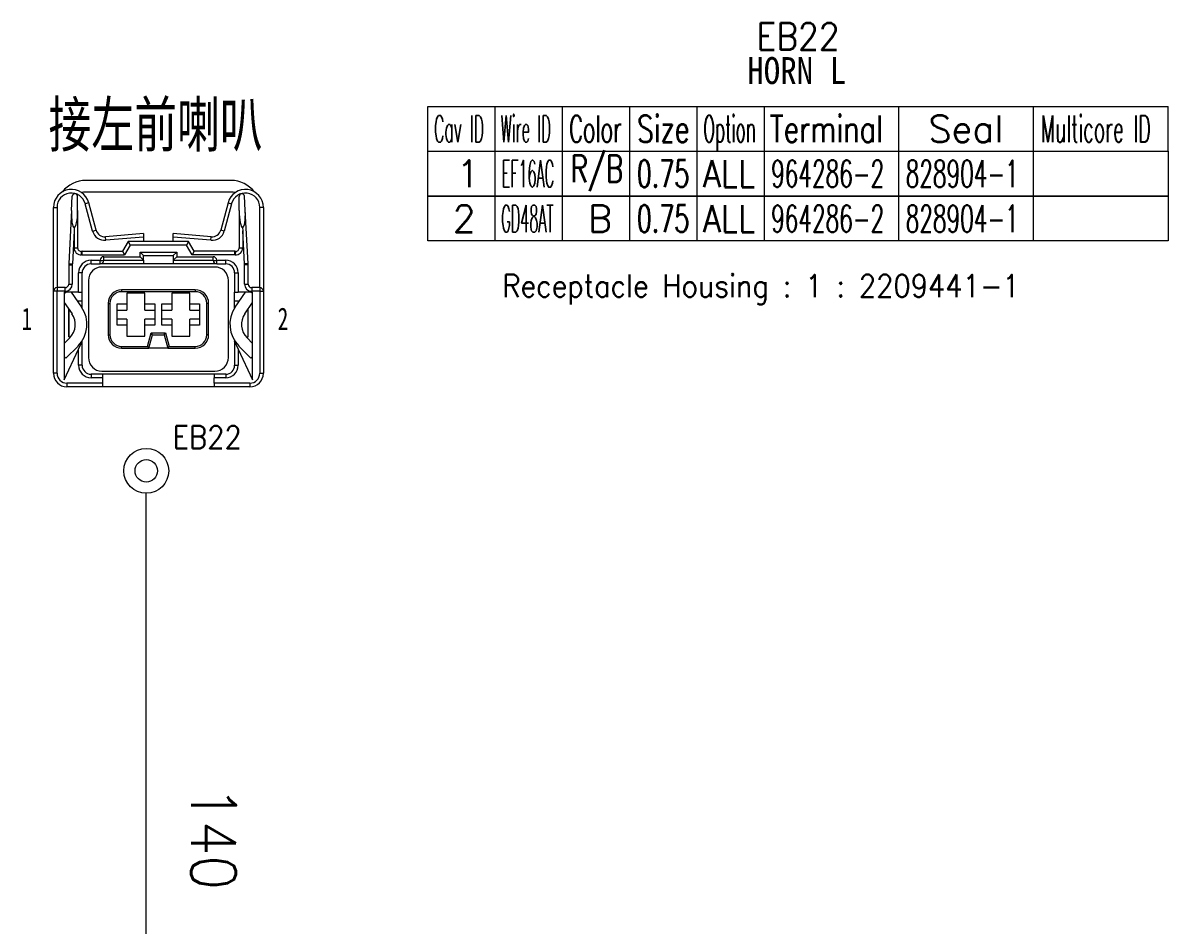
# Model space of a CAD drawing. Header units: inches. Extents: x 47316 to 59086, y 3141 to 11743.
# Drawn here: x 52163.8 to 52291.4, y 9750.6 to 9851.1 of the extents above; entities that cross this region are included whole.
import ezdxf

# ---------------------------------------------------------------- set-up
doc = ezdxf.new("R2010")
doc.units = ezdxf.units.IN
doc.header["$MEASUREMENT"] = 0
doc.styles.add('MtX_FangSong_GB2312', font='')
doc.styles.get("Standard").update_dxf_attribs({"font": ''})
doc.styles.get('MtX_FangSong_GB2312').set_extended_font_data('FangSong_GB2312')
doc.styles.get('Standard').set_extended_font_data('SimSun')
doc.linetypes.add('_VH_FELT_TAPE', pattern='A,0.4,-0.7,["FELT",Standard,S=0.3,R=0,X=-0.5,Y=-0.15],-0.7', length=1.8)

msp = doc.modelspace()

# ---------------------------------------------------------------- linework, layer by layer
at = {"color": 0, "linetype": 'Continuous', "lineweight": 15}
for p, q in [((52208.94, 9841.82), (52291.44, 9841.82)), ((52208.94, 9836.82), (52208.94, 9841.82)), ((52208.94, 9836.82), (52291.44, 9836.82))]:
    msp.add_line(p, q, dxfattribs=at)
at = {"color": 7, "linetype": 'Continuous', "lineweight": 15}
for p, q in [((52216.44, 9836.82), (52216.44, 9841.82)), ((52223.94, 9836.82), (52223.94, 9841.82)), ((52231.44, 9836.82), (52231.44, 9841.82)), ((52238.94, 9836.82), (52238.94, 9841.82)), ((52246.44, 9836.82), (52246.44, 9841.82)), ((52261.44, 9836.82), (52261.44, 9841.82)), ((52276.44, 9836.82), (52276.44, 9841.82)), ((52291.44, 9836.82), (52291.44, 9841.82))]:
    msp.add_line(p, q, dxfattribs=at)
at = {"color": 102, "linetype": 'Continuous', "lineweight": 15}
for p, q in [((52216.44, 9831.82), (52216.44, 9836.82)), ((52223.94, 9831.82), (52223.94, 9836.82)), ((52231.44, 9831.82), (52231.44, 9836.82)), ((52238.94, 9831.82), (52238.94, 9836.82)), ((52246.44, 9831.82), (52246.44, 9836.82)), ((52261.44, 9831.82), (52261.44, 9836.82)), ((52276.44, 9831.82), (52276.44, 9836.82)), ((52216.44, 9826.82), (52216.44, 9831.82)), ((52223.94, 9826.82), (52223.94, 9831.82)), ((52231.44, 9826.82), (52231.44, 9831.82)), ((52238.94, 9826.82), (52238.94, 9831.82)), ((52246.44, 9826.82), (52246.44, 9831.82)), ((52261.44, 9826.82), (52261.44, 9831.82)), ((52276.44, 9826.82), (52276.44, 9831.82))]:
    msp.add_line(p, q, dxfattribs=at)
at = {"color": 0, "lineweight": 15, "ltscale": 0.404999}
for p, q in [((52186.99, 9833.57), (52170.79, 9833.57)), ((52186.99, 9832.27), (52170.79, 9832.27))]:
    msp.add_line(p, q, dxfattribs=at)
at = {"color": 0, "lineweight": 15, "ltscale": 0.039755}
for p, q in [((52169.21, 9830.21), (52169.29, 9831.8)), ((52188.57, 9830.21), (52188.49, 9831.8))]:
    msp.add_line(p, q, dxfattribs=at)
at = {"color": 0, "lineweight": 15, "ltscale": 0.039308}
for p, q in [((52169.89, 9830.21), (52169.89, 9831.79)), ((52187.89, 9830.21), (52187.89, 9831.79))]:
    msp.add_line(p, q, dxfattribs=at)
at = {"color": 0, "lineweight": 15, "ltscale": 0.23375}
for p, q in [((52167.19, 9821.22), (52167.19, 9830.57)), ((52190.59, 9830.57), (52190.59, 9821.22))]:
    msp.add_line(p, q, dxfattribs=at)
at = {"color": 0, "lineweight": 15, "ltscale": 0.010001}
for p, q in [((52167.19, 9830.57), (52167.59, 9830.57)), ((52171.12, 9831.08), (52170.74, 9830.98)), ((52186.66, 9831.08), (52187.05, 9830.98)), ((52190.59, 9830.57), (52190.19, 9830.57)), ((52171.55, 9827.93), (52171.94, 9828.03)), ((52186.23, 9827.93), (52185.84, 9828.03)), ((52169.49, 9826.06), (52169.89, 9826.06)), ((52187.89, 9826.06), (52188.29, 9826.06)), ((52168.89, 9824.17), (52169.29, 9824.17)), ((52172.79, 9824.67), (52172.79, 9825.07)), ((52184.99, 9824.67), (52184.99, 9825.07)), ((52188.89, 9824.17), (52188.49, 9824.17)), ((52170.39, 9823.27), (52169.99, 9823.27)), ((52187.39, 9823.27), (52187.79, 9823.27)), ((52168.89, 9822.02), (52169.29, 9822.02)), ((52188.49, 9822.02), (52188.89, 9822.02)), ((52167.59, 9821.22), (52167.19, 9821.22)), ((52169.99, 9821.12), (52170.39, 9821.12)), ((52187.39, 9821.12), (52187.79, 9821.12)), ((52190.19, 9821.22), (52190.59, 9821.22)), ((52170.39, 9812.97), (52169.99, 9812.97)), ((52187.39, 9812.97), (52187.79, 9812.97)), ((52167.59, 9812.07), (52167.19, 9812.07)), ((52190.19, 9812.07), (52190.59, 9812.07))]:
    msp.add_line(p, q, dxfattribs=at)
at = {"color": 0, "lineweight": 15, "ltscale": 0.22375}
for p, q in [((52167.59, 9830.57), (52167.59, 9821.62)), ((52190.19, 9821.62), (52190.19, 9830.57))]:
    msp.add_line(p, q, dxfattribs=at)
at = {"color": 0, "lineweight": 15, "ltscale": 0.078988}
for p, q in [((52171.55, 9827.93), (52170.74, 9830.98)), ((52171.94, 9828.03), (52171.12, 9831.08)), ((52186.66, 9831.08), (52185.84, 9828.03)), ((52187.05, 9830.98), (52186.23, 9827.93))]:
    msp.add_line(p, q, dxfattribs=at)
at = {"color": 0, "lineweight": 15, "ltscale": 0.147363}
for p, q in [((52169.21, 9830.21), (52168.9, 9824.33)), ((52188.88, 9824.33), (52188.57, 9830.21))]:
    msp.add_line(p, q, dxfattribs=at)
at = {"color": 0, "lineweight": 15, "ltscale": 0.103758}
for p, q in [((52169.89, 9830.21), (52169.89, 9826.06)), ((52187.89, 9830.21), (52187.89, 9826.06))]:
    msp.add_line(p, q, dxfattribs=at)
at = {"color": 0, "lineweight": 15, "ltscale": 0.091945}
for p, q in [((52169.49, 9827.97), (52169.3, 9824.29)), ((52188.48, 9824.29), (52188.29, 9827.97))]:
    msp.add_line(p, q, dxfattribs=at)
at = {"color": 0, "lineweight": 15, "ltscale": 0.009133}
for p, q in [((52169.5, 9828.33), (52169.49, 9827.97)), ((52188.28, 9828.33), (52188.29, 9827.97))]:
    msp.add_line(p, q, dxfattribs=at)
at = {"color": 0, "lineweight": 15, "ltscale": 0.047595}
for p, q in [((52169.49, 9827.97), (52169.49, 9826.06)), ((52188.29, 9827.97), (52188.29, 9826.06))]:
    msp.add_line(p, q, dxfattribs=at)
at = {"color": 0, "lineweight": 15, "ltscale": 0.106588}
for p, q in [((52177.24, 9827.67), (52172.99, 9827.29)), ((52184.79, 9827.29), (52180.54, 9827.67))]:
    msp.add_line(p, q, dxfattribs=at)
at = {"color": 0, "lineweight": 15, "ltscale": 0.01}
for p, q in [((52173.03, 9826.9), (52172.99, 9827.29)), ((52184.75, 9826.9), (52184.79, 9827.29)), ((52170.33, 9825.26), (52170.31, 9825.66)), ((52170.39, 9825.27), (52170.39, 9825.67)), ((52187.39, 9825.67), (52187.39, 9825.27)), ((52187.47, 9825.66), (52187.45, 9825.26)), ((52171.39, 9824.27), (52171.39, 9824.67)), ((52172.39, 9824.27), (52172.39, 9824.67)), ((52177.24, 9824.67), (52177.24, 9824.27)), ((52180.54, 9824.67), (52180.54, 9824.27)), ((52185.39, 9824.27), (52185.39, 9824.67)), ((52186.39, 9824.27), (52186.39, 9824.67)), ((52167.59, 9821.62), (52167.59, 9821.22)), ((52168.49, 9821.22), (52168.49, 9821.62)), ((52189.29, 9821.62), (52189.29, 9821.22)), ((52190.19, 9821.62), (52190.19, 9821.22)), ((52171.39, 9811.97), (52171.39, 9811.57)), ((52172.69, 9811.57), (52172.69, 9811.97)), ((52185.09, 9811.97), (52185.09, 9811.57)), ((52186.39, 9811.97), (52186.39, 9811.57)), ((52168.69, 9810.97), (52168.69, 9810.57)), ((52172.69, 9810.57), (52172.69, 9810.97)), ((52185.09, 9810.97), (52185.09, 9810.57)), ((52189.09, 9810.97), (52189.09, 9810.57))]:
    msp.add_line(p, q, dxfattribs=at)
at = {"color": 0, "lineweight": 15, "ltscale": 0.105714}
for p, q in [((52177.24, 9827.26), (52173.03, 9826.9)), ((52184.75, 9826.9), (52180.54, 9827.26))]:
    msp.add_line(p, q, dxfattribs=at)
at = {"color": 0, "lineweight": 15, "ltscale": 0.031754}
for p, q in [((52175.53, 9826.77), (52174.89, 9825.67)), ((52182.89, 9825.67), (52182.26, 9826.77)), ((52175.76, 9826.37), (52175.12, 9825.27)), ((52182.66, 9825.27), (52182.03, 9826.37))]:
    msp.add_line(p, q, dxfattribs=at)
at = {"color": 0, "lineweight": 15, "ltscale": 0.168246}
msp.add_line((52182.26, 9826.77), (52175.53, 9826.77), dxfattribs=at)
at = {"color": 0, "lineweight": 15, "ltscale": 0.011547}
for p, q in [((52175.53, 9826.77), (52175.76, 9826.37)), ((52182.26, 9826.77), (52182.03, 9826.37)), ((52174.89, 9825.67), (52175.12, 9825.27)), ((52182.89, 9825.67), (52182.66, 9825.27))]:
    msp.add_line(p, q, dxfattribs=at)
at = {"color": 0, "lineweight": 15, "ltscale": 0.010038}
for p, q in [((52177.24, 9827.67), (52177.24, 9827.26)), ((52180.54, 9827.26), (52180.54, 9827.67))]:
    msp.add_line(p, q, dxfattribs=at)
at = {"color": 0, "lineweight": 15, "ltscale": 0.012462}
for p, q in [((52177.24, 9827.26), (52177.24, 9826.77)), ((52180.54, 9826.77), (52180.54, 9827.26))]:
    msp.add_line(p, q, dxfattribs=at)
at = {"color": 0, "lineweight": 15, "ltscale": 0.1125}
for p, q in [((52170.39, 9825.67), (52174.89, 9825.67)), ((52187.39, 9825.67), (52182.89, 9825.67))]:
    msp.add_line(p, q, dxfattribs=at)
at = {"color": 0, "lineweight": 15, "ltscale": 0.156699}
msp.add_line((52182.03, 9826.37), (52175.76, 9826.37), dxfattribs=at)
at = {"color": 0, "lineweight": 15, "ltscale": 0.013}
for p, q in [((52176.84, 9825.07), (52176.84, 9825.59)), ((52180.94, 9825.59), (52180.94, 9825.07)), ((52177.24, 9824.67), (52177.24, 9825.19)), ((52180.54, 9825.19), (52180.54, 9824.67))]:
    msp.add_line(p, q, dxfattribs=at)
at = {"color": 0, "lineweight": 15, "ltscale": 0.102499}
msp.add_line((52176.84, 9825.59), (52180.94, 9825.59), dxfattribs=at)
at = {"color": 0, "lineweight": 15, "ltscale": 0.014141}
for p, q in [((52177.24, 9825.19), (52176.84, 9825.59)), ((52180.54, 9825.19), (52180.94, 9825.59))]:
    msp.add_line(p, q, dxfattribs=at)
at = {"color": 0, "lineweight": 15, "ltscale": 0.05375}
for p, q in [((52168.89, 9824.17), (52168.89, 9822.02)), ((52169.29, 9824.17), (52169.29, 9822.02)), ((52188.49, 9822.02), (52188.49, 9824.17)), ((52188.89, 9822.02), (52188.89, 9824.17)), ((52169.99, 9821.12), (52169.99, 9823.27)), ((52170.39, 9821.12), (52170.39, 9823.27)), ((52187.39, 9823.27), (52187.39, 9821.12)), ((52187.79, 9823.27), (52187.79, 9821.12))]:
    msp.add_line(p, q, dxfattribs=at)
at = {"color": 0, "lineweight": 15, "ltscale": 0.010005}
for p, q in [((52168.9, 9824.33), (52169.3, 9824.29)), ((52188.88, 9824.33), (52188.48, 9824.29))]:
    msp.add_line(p, q, dxfattribs=at)
at = {"color": 0, "lineweight": 15, "ltscale": 0.118274}
for p, q in [((52170.39, 9825.27), (52175.12, 9825.27)), ((52187.39, 9825.27), (52182.66, 9825.27))]:
    msp.add_line(p, q, dxfattribs=at)
at = {"color": 0, "lineweight": 15, "ltscale": 0.025}
for p, q in [((52171.39, 9824.67), (52172.39, 9824.67)), ((52171.39, 9824.27), (52172.39, 9824.27)), ((52185.39, 9824.67), (52186.39, 9824.67)), ((52185.39, 9824.27), (52186.39, 9824.27)), ((52170.39, 9820.12), (52170.39, 9821.12)), ((52187.39, 9820.12), (52187.39, 9821.12))]:
    msp.add_line(p, q, dxfattribs=at)
at = {"color": 0, "lineweight": 15}
for p, q in [((52172.51, 9824.62), (52172.39, 9824.67)), ((52172.63, 9824.6), (52172.51, 9824.62)), ((52172.77, 9824.64), (52172.63, 9824.6)), ((52172.79, 9824.66), (52172.77, 9824.64)), ((52172.79, 9824.67), (52172.79, 9824.66)), ((52172.79, 9824.66), (52172.79, 9824.66)), ((52184.99, 9824.66), (52184.99, 9824.67)), ((52185.01, 9824.65), (52184.99, 9824.66)), ((52184.99, 9824.66), (52184.99, 9824.66)), ((52185.1, 9824.6), (52185.01, 9824.65)), ((52185.21, 9824.6), (52185.1, 9824.6)), ((52185.39, 9824.67), (52185.21, 9824.6))]:
    msp.add_line(p, q, dxfattribs=at)
at = {"color": 0, "lineweight": 15, "ltscale": 0.121249}
for p, q in [((52177.24, 9824.27), (52172.39, 9824.27)), ((52185.39, 9824.27), (52180.54, 9824.27))]:
    msp.add_line(p, q, dxfattribs=at)
at = {"color": 0, "lineweight": 15, "ltscale": 0.10125}
for p, q in [((52172.79, 9825.07), (52176.84, 9825.07)), ((52180.94, 9825.07), (52184.99, 9825.07))]:
    msp.add_line(p, q, dxfattribs=at)
at = {"color": 0, "lineweight": 15, "ltscale": 0.111249}
for p, q in [((52172.79, 9824.67), (52177.24, 9824.67)), ((52180.54, 9824.67), (52184.99, 9824.67))]:
    msp.add_line(p, q, dxfattribs=at)
at = {"color": 0, "lineweight": 15, "ltscale": 0.014142}
for p, q in [((52177.24, 9824.67), (52176.84, 9825.07)), ((52180.54, 9824.67), (52180.94, 9825.07))]:
    msp.add_line(p, q, dxfattribs=at)
at = {"color": 0, "lineweight": 15, "ltscale": 0.082501}
for p, q in [((52177.24, 9825.19), (52180.54, 9825.19)), ((52180.54, 9824.27), (52177.24, 9824.27))]:
    msp.add_line(p, q, dxfattribs=at)
at = {"color": 0, "lineweight": 15, "ltscale": 0.314999}
for p, q in [((52185.19, 9823.92), (52172.59, 9823.92)), ((52172.59, 9812.32), (52185.19, 9812.32))]:
    msp.add_line(p, q, dxfattribs=at)
at = {"color": 0, "lineweight": 15, "ltscale": 0.022499}
for p, q in [((52168.49, 9821.62), (52167.59, 9821.62)), ((52190.19, 9821.62), (52189.29, 9821.62)), ((52168.49, 9821.22), (52167.59, 9821.22)), ((52190.19, 9821.22), (52189.29, 9821.22))]:
    msp.add_line(p, q, dxfattribs=at)
at = {"color": 0, "lineweight": 15, "ltscale": 0.214999}
for p, q in [((52171.09, 9822.42), (52171.09, 9813.82)), ((52186.69, 9813.82), (52186.69, 9822.42))]:
    msp.add_line(p, q, dxfattribs=at)
at = {"color": 0, "lineweight": 15, "ltscale": 0.22875}
for p, q in [((52167.19, 9812.07), (52167.19, 9821.22)), ((52167.59, 9812.07), (52167.59, 9821.22)), ((52190.19, 9821.22), (52190.19, 9812.07)), ((52190.59, 9821.22), (52190.59, 9812.07))]:
    msp.add_line(p, q, dxfattribs=at)
at = {"color": 0, "lineweight": 15, "ltscale": 0.244725}
for p, q in [((52168.39, 9821.12), (52168.39, 9811.33)), ((52189.39, 9811.33), (52189.39, 9821.12))]:
    msp.add_line(p, q, dxfattribs=at)
at = {"color": 0, "lineweight": 15, "ltscale": 0.039999}
for p, q in [((52169.99, 9821.12), (52168.39, 9821.12)), ((52189.39, 9821.12), (52187.79, 9821.12))]:
    msp.add_line(p, q, dxfattribs=at)
at = {"color": 0, "lineweight": 15, "ltscale": 0.005852}
for p, q in [((52168.39, 9820.98), (52168.58, 9821.12)), ((52189.39, 9820.98), (52189.2, 9821.12))]:
    msp.add_line(p, q, dxfattribs=at)
at = {"color": 0, "lineweight": 15, "ltscale": 0.050751}
for p, q in [((52169.18, 9821.12), (52170.33, 9819.44)), ((52187.46, 9819.44), (52188.61, 9821.12))]:
    msp.add_line(p, q, dxfattribs=at)
at = {"color": 0, "lineweight": 15, "ltscale": 0.204999}
for p, q in [((52182.99, 9821.37), (52174.79, 9821.37)), ((52182.99, 9821.17), (52174.79, 9821.17))]:
    msp.add_line(p, q, dxfattribs=at)
at = {"color": 0, "lineweight": 15, "ltscale": 0.005}
for p, q in [((52174.79, 9821.37), (52174.79, 9821.17)), ((52182.99, 9821.37), (52182.99, 9821.17)), ((52174.79, 9814.87), (52174.79, 9815.07)), ((52182.99, 9814.87), (52182.99, 9815.07))]:
    msp.add_line(p, q, dxfattribs=at)
at = {"color": 0, "lineweight": 15, "ltscale": 0.03}
for p, q in [((52175.39, 9821.02), (52175.39, 9819.82)), ((52177.39, 9819.82), (52177.39, 9821.02)), ((52180.39, 9821.02), (52180.39, 9819.82)), ((52182.39, 9819.82), (52182.39, 9821.02)), ((52175.39, 9817.42), (52175.39, 9816.22)), ((52177.39, 9816.22), (52177.39, 9817.42)), ((52180.39, 9817.42), (52180.39, 9816.22)), ((52182.39, 9816.22), (52182.39, 9817.42))]:
    msp.add_line(p, q, dxfattribs=at)
at = {"color": 0, "lineweight": 15, "ltscale": 0.05}
for p, q in [((52177.39, 9821.02), (52175.39, 9821.02)), ((52182.39, 9821.02), (52180.39, 9821.02)), ((52175.39, 9816.22), (52177.39, 9816.22)), ((52180.39, 9816.22), (52182.39, 9816.22))]:
    msp.add_line(p, q, dxfattribs=at)
at = {"color": 0, "lineweight": 15, "ltscale": 0.038109}
for p, q in [((52168.39, 9819.96), (52169.26, 9818.71)), ((52188.53, 9818.71), (52189.39, 9819.96))]:
    msp.add_line(p, q, dxfattribs=at)
at = {"color": 0, "lineweight": 15, "ltscale": 0.077998}
msp.add_line((52168.89, 9816.12), (52168.89, 9819.24), dxfattribs=at)
at = {"color": 0, "lineweight": 15, "ltscale": 0.077999}
for p, q in [((52168.89, 9819.24), (52168.89, 9816.12)), ((52188.89, 9816.12), (52188.89, 9819.24))]:
    msp.add_line(p, q, dxfattribs=at)
at = {"color": 0, "lineweight": 15, "ltscale": 0.01319}
for p, q in [((52170.39, 9820.12), (52169.86, 9820.12)), ((52187.92, 9820.12), (52187.39, 9820.12))]:
    msp.add_line(p, q, dxfattribs=at)
at = {"color": 0, "lineweight": 15, "ltscale": 0.01925}
for p, q in [((52170.39, 9819.35), (52170.39, 9820.12)), ((52187.39, 9819.35), (52187.39, 9820.12))]:
    msp.add_line(p, q, dxfattribs=at)
at = {"color": 0, "lineweight": 15, "ltscale": 0.0875}
for p, q in [((52173.29, 9819.87), (52173.29, 9816.37)), ((52173.49, 9819.87), (52173.49, 9816.37)), ((52184.29, 9816.37), (52184.29, 9819.87)), ((52184.49, 9816.37), (52184.49, 9819.87))]:
    msp.add_line(p, q, dxfattribs=at)
at = {"color": 0, "lineweight": 15, "ltscale": 0.004999}
for p, q in [((52173.29, 9819.87), (52173.49, 9819.87)), ((52184.49, 9819.87), (52184.29, 9819.87)), ((52173.29, 9816.37), (52173.49, 9816.37)), ((52184.49, 9816.37), (52184.29, 9816.37))]:
    msp.add_line(p, q, dxfattribs=at)
at = {"color": 0, "lineweight": 15, "ltscale": 0.060001}
for p, q in [((52174.29, 9817.42), (52174.29, 9819.82)), ((52178.49, 9819.82), (52178.49, 9817.42)), ((52179.29, 9817.42), (52179.29, 9819.82)), ((52183.49, 9819.82), (52183.49, 9817.42))]:
    msp.add_line(p, q, dxfattribs=at)
at = {"color": 0, "lineweight": 15, "ltscale": 0.027499}
for p, q in [((52174.29, 9819.82), (52175.39, 9819.82)), ((52174.29, 9819.12), (52175.39, 9819.12)), ((52177.39, 9819.82), (52178.49, 9819.82)), ((52177.39, 9819.12), (52178.49, 9819.12)), ((52179.29, 9819.82), (52180.39, 9819.82)), ((52179.29, 9819.12), (52180.39, 9819.12)), ((52182.39, 9819.82), (52183.49, 9819.82)), ((52182.39, 9819.12), (52183.49, 9819.12)), ((52175.39, 9818.12), (52174.29, 9818.12)), ((52178.49, 9818.12), (52177.39, 9818.12)), ((52180.39, 9818.12), (52179.29, 9818.12)), ((52183.49, 9818.12), (52182.39, 9818.12)), ((52175.39, 9817.42), (52174.29, 9817.42)), ((52178.49, 9817.42), (52177.39, 9817.42)), ((52180.39, 9817.42), (52179.29, 9817.42)), ((52183.49, 9817.42), (52182.39, 9817.42))]:
    msp.add_line(p, q, dxfattribs=at)
at = {"color": 0, "lineweight": 15, "ltscale": 0.0175}
for p, q in [((52175.39, 9819.82), (52175.39, 9819.12)), ((52177.39, 9819.12), (52177.39, 9819.82)), ((52180.39, 9819.82), (52180.39, 9819.12)), ((52182.39, 9819.12), (52182.39, 9819.82)), ((52175.39, 9818.12), (52175.39, 9817.42)), ((52177.39, 9817.42), (52177.39, 9818.12)), ((52180.39, 9818.12), (52180.39, 9817.42)), ((52182.39, 9817.42), (52182.39, 9818.12))]:
    msp.add_line(p, q, dxfattribs=at)
at = {"color": 0, "lineweight": 15, "ltscale": 0.038823}
for p, q in [((52177.69, 9815.07), (52178.09, 9816.57)), ((52177.84, 9814.87), (52178.24, 9816.37)), ((52179.54, 9816.37), (52179.94, 9814.87)), ((52179.69, 9816.57), (52180.09, 9815.07))]:
    msp.add_line(p, q, dxfattribs=at)
at = {"color": 0, "lineweight": 15, "ltscale": 0.006302}
for p, q in [((52178.24, 9816.37), (52178.09, 9816.57)), ((52179.54, 9816.37), (52179.69, 9816.57))]:
    msp.add_line(p, q, dxfattribs=at)
at = {"color": 0, "lineweight": 15, "ltscale": 0.040076}
msp.add_line((52178.09, 9816.57), (52179.69, 9816.57), dxfattribs=at)
at = {"color": 0, "lineweight": 15, "ltscale": 0.032404}
msp.add_line((52178.24, 9816.37), (52179.54, 9816.37), dxfattribs=at)
at = {"color": 0, "lineweight": 15, "ltscale": 0.0219}
for p, q in [((52169.01, 9816.03), (52168.39, 9815.41)), ((52189.39, 9815.41), (52188.77, 9816.03))]:
    msp.add_line(p, q, dxfattribs=at)
at = {"color": 0, "lineweight": 15, "ltscale": 0.0475}
for p, q in [((52169.93, 9815.11), (52168.59, 9813.77)), ((52189.2, 9813.77), (52187.85, 9815.11))]:
    msp.add_line(p, q, dxfattribs=at)
at = {"color": 0, "lineweight": 15, "ltscale": 0.004994}
for p, q in [((52168.89, 9816.12), (52169.09, 9816.12)), ((52188.69, 9816.12), (52188.89, 9816.12))]:
    msp.add_line(p, q, dxfattribs=at)
at = {"color": 0, "lineweight": 15, "ltscale": 0.023662}
for p, q in [((52169.99, 9814.76), (52170.39, 9815.62)), ((52187.39, 9815.62), (52187.79, 9814.76))]:
    msp.add_line(p, q, dxfattribs=at)
at = {"color": 0, "lineweight": 15, "ltscale": 0.00175}
for p, q in [((52170.39, 9815.62), (52170.39, 9815.69)), ((52187.39, 9815.62), (52187.39, 9815.69))]:
    msp.add_line(p, q, dxfattribs=at)
at = {"color": 0, "lineweight": 15, "ltscale": 0.06625}
for p, q in [((52170.39, 9812.97), (52170.39, 9815.62)), ((52187.39, 9815.62), (52187.39, 9812.97))]:
    msp.add_line(p, q, dxfattribs=at)
at = {"color": 0, "lineweight": 15, "ltscale": 0.072412}
for p, q in [((52174.79, 9815.07), (52177.69, 9815.07)), ((52180.09, 9815.07), (52182.99, 9815.07))]:
    msp.add_line(p, q, dxfattribs=at)
at = {"color": 0, "lineweight": 15, "ltscale": 0.006303}
for p, q in [((52177.69, 9815.07), (52177.84, 9814.87)), ((52179.94, 9814.87), (52180.09, 9815.07))]:
    msp.add_line(p, q, dxfattribs=at)
at = {"color": 0, "lineweight": 15, "ltscale": 0.094648}
for p, q in [((52168.39, 9811.33), (52169.99, 9814.76)), ((52187.79, 9814.76), (52189.39, 9811.33))]:
    msp.add_line(p, q, dxfattribs=at)
at = {"color": 0, "lineweight": 15, "ltscale": 0.006877}
for p, q in [((52168.39, 9813.96), (52168.59, 9813.77)), ((52189.39, 9813.96), (52189.2, 9813.77))]:
    msp.add_line(p, q, dxfattribs=at)
at = {"color": 0, "lineweight": 15, "ltscale": 0.044805}
for p, q in [((52169.99, 9812.97), (52169.99, 9814.76)), ((52187.79, 9814.76), (52187.79, 9812.97))]:
    msp.add_line(p, q, dxfattribs=at)
at = {"color": 0, "lineweight": 15, "ltscale": 0.07625}
for p, q in [((52174.79, 9814.87), (52177.84, 9814.87)), ((52179.94, 9814.87), (52182.99, 9814.87))]:
    msp.add_line(p, q, dxfattribs=at)
at = {"color": 0, "lineweight": 15, "ltscale": 0.052499}
msp.add_line((52179.94, 9814.87), (52177.84, 9814.87), dxfattribs=at)
at = {"color": 0, "lineweight": 15, "ltscale": 0.0325}
for p, q in [((52172.69, 9811.97), (52171.39, 9811.97)), ((52172.69, 9811.57), (52171.39, 9811.57)), ((52186.39, 9811.97), (52185.09, 9811.97)), ((52186.39, 9811.57), (52185.09, 9811.57))]:
    msp.add_line(p, q, dxfattribs=at)
at = {"color": 0, "lineweight": 15, "ltscale": 0.310001}
for p, q in [((52185.09, 9811.97), (52172.69, 9811.97)), ((52185.09, 9810.57), (52172.69, 9810.57))]:
    msp.add_line(p, q, dxfattribs=at)
at = {"color": 0, "lineweight": 15, "ltscale": 0.015}
for p, q in [((52172.69, 9810.97), (52172.69, 9811.57)), ((52185.09, 9810.97), (52185.09, 9811.57))]:
    msp.add_line(p, q, dxfattribs=at)
at = {"color": 0, "lineweight": 15, "ltscale": 0.1}
for p, q in [((52172.69, 9810.97), (52168.69, 9810.97)), ((52172.69, 9810.57), (52168.69, 9810.57)), ((52189.09, 9810.97), (52185.09, 9810.97)), ((52189.09, 9810.57), (52185.09, 9810.57))]:
    msp.add_line(p, q, dxfattribs=at)
at = {"color": 0, "linetype": '_VH_FELT_TAPE', "lineweight": 15, "ltscale": 5}
msp.add_line((52177.54, 9723.12), (52177.54, 9798.7), dxfattribs=at)
at = {"color": 0, "linetype": 'Continuous', "lineweight": 15}
for points in [[(52208.94, 9831.82), (52208.94, 9836.82), (52291.44, 9836.82), (52291.44, 9831.82)], [(52208.94, 9826.82), (52208.94, 9831.82), (52291.44, 9831.82), (52291.44, 9826.82)]]:
    msp.add_lwpolyline(points, close=True, dxfattribs=at)
for radius in [2.5, 1.25]:
    msp.add_circle((52177.54, 9801.2), radius, dxfattribs=at)
at = {"color": 0, "lineweight": 15}
for centre, radius, start, end in [((52170.79, 9830.27), 3.3, 90, 141.9953), ((52186.99, 9830.27), 3.3, 38.0046, 90), ((52169.19, 9830.57), 2, 15, 180), ((52169.19, 9830.57), 1.6, 15, 180), ((52169.59, 9831.79), 0.3, 0, 177), ((52170.79, 9830.27), 2, 90, 103.3951), ((52188.59, 9830.57), 2, 0, 165), ((52186.99, 9830.27), 2, 76.605, 90), ((52188.59, 9830.57), 1.6, 0, 165), ((52188.19, 9831.79), 0.3, 3, 180), ((52172.91, 9828.29), 1.4, 195, 275), ((52172.91, 9828.29), 1, 195, 275), ((52184.88, 9828.29), 1.4, 265, 345), ((52184.88, 9828.29), 1, 265, 345), ((52170.29, 9826.06), 0.8, 180, 273.017), ((52170.29, 9826.06), 0.4, 180, 273.017), ((52170.39, 9824.17), 1.5, 90, 93.017), ((52187.39, 9824.17), 1.5, 86.983, 90), ((52187.49, 9826.06), 0.8, 266.983, 0), ((52187.49, 9826.06), 0.4, 266.983, 0), ((52170.39, 9824.17), 1.5, 173.8292, 180), ((52170.39, 9824.17), 1.1, 173.2971, 180), ((52171.39, 9823.27), 1.4, 90, 180), ((52170.39, 9824.17), 1.1, 90, 93.017), ((52171.39, 9823.27), 1, 90, 180), ((52172.79, 9824.67), 0.4, 90, 180), ((52172.39, 9824.67), 0.4, 270, 0), ((52184.99, 9824.67), 0.4, 359.9993, 90.0004), ((52185.39, 9824.67), 0.4, 180, 270), ((52186.39, 9823.27), 1.4, 0, 90), ((52186.39, 9823.27), 1, 0, 90), ((52187.39, 9824.17), 1.1, 86.983, 90), ((52187.39, 9824.17), 1.1, 360, 6.7029), ((52187.39, 9824.17), 1.5, 0, 6.1708), ((52172.59, 9822.42), 1.5, 90, 180), ((52185.19, 9822.42), 1.5, 0, 90), ((52167.59, 9821.22), 0.4, 90, 180), ((52168.49, 9822.02), 0.8, 270, 0), ((52168.49, 9822.02), 0.4, 270, 0), ((52189.29, 9822.02), 0.8, 180, 270), ((52189.29, 9822.02), 0.4, 180, 270), ((52190.19, 9821.22), 0.4, 0, 90), ((52174.79, 9819.87), 1.5, 90, 180), ((52174.79, 9819.87), 1.3, 90, 180), ((52182.99, 9819.87), 1.5, 0, 90), ((52182.99, 9819.87), 1.3, 360, 90), ((52167.53, 9817.52), 3.4, 315, 34.5412), ((52190.26, 9817.52), 3.4, 145.4588, 225), ((52167.53, 9817.52), 2.1, 315, 34.5412), ((52190.26, 9817.52), 2.1, 145.4588, 225), ((52174.79, 9816.37), 1.5, 180, 270), ((52174.79, 9816.37), 1.3, 180, 270), ((52182.99, 9816.37), 1.5, 270, 0), ((52182.99, 9816.37), 1.3, 270, 0), ((52172.59, 9813.82), 1.5, 180, 270), ((52185.19, 9813.82), 1.5, 270, 360), ((52171.39, 9812.97), 1.4, 180, 270), ((52171.39, 9812.97), 1, 180, 270), ((52186.39, 9812.97), 1.4, 270, 0), ((52186.39, 9812.97), 1, 270, 0), ((52168.69, 9812.07), 1.5, 180, 270), ((52168.69, 9812.07), 1.1, 180, 270), ((52189.09, 9812.07), 1.5, 270, 0), ((52189.09, 9812.07), 1.1, 270, 0)]:
    msp.add_arc(centre, radius, start, end, dxfattribs=at)
for centre, major_axis, ratio, start_param, end_param in [((52169.61, 9830.21), (-0.1, -1.88), 0.212238, 4.724038, 6.270923), ((52169.49, 9830.21), (0, -1.88), 0.212557, 0.023911, 1.570796), ((52188.29, 9830.21), (0, -1.88), 0.212557, 4.712389, 6.259274), ((52188.17, 9830.21), (-0.1, 1.88), 0.212238, 3.153855, 4.70074)]:
    msp.add_ellipse(centre, major_axis=major_axis, ratio=ratio, start_param=start_param, end_param=end_param, dxfattribs=at)

# ---------------------------------------------------------------- texts
at = {"lineweight": 15, "style": 'MtX_FangSong_GB2312', "width": 0.7}
msp.add_text('接左前喇叭', height=5, dxfattribs=at).set_placement((52166.65, 9837.32))
at = {"color": 0, "lineweight": 15, "style": 'MtX_FangSong_GB2312', "width": 0.7}
for s, p in [('1', (52163.63, 9816.9)), ('2', (52192.18, 9816.9))]:
    msp.add_text(s, height=2.5, dxfattribs=at).set_placement(p)
at = {"color": 6, "linetype": 'Continuous', "lineweight": 20, "char_height": 3, "attachment_point": 1}
for s, insert, width in [('\\Fromans.shx;\\W0.9000000000;\\T1.0000000000;\\o\\lEB22', (52245.56, 9851.13), 10.2857), ('\\f黑体|b0|i0|c1|p0;\\W0.9000000000;\\T1.0000000000;\\o\\lHORN L', (52244.53, 9847.32), 11.6494)]:
    msp.add_mtext(s, dxfattribs=dict(at, insert=insert, width=width))
at = {"color": 7, "linetype": 'Continuous', "lineweight": 15, "char_height": 3, "attachment_point": 1}
for s, insert, width in [('\\Fromans.shx;\\W0.4292452830;\\T1.0000000000;\\o\\lCav ID', (52209.62, 9840.82), 6.5), ('\\Fromans.shx;\\W0.4026548673;\\T1.0000000000;\\o\\lWire ID', (52217.05, 9840.82), 6.5), ('\\Fromans.shx;\\W0.5687500000;\\T1.0000000000;\\o\\lColor', (52224.68, 9840.82), 6.5), ('\\Fromans.shx;\\W0.7222222222;\\T1.0000000000;\\o\\lSize', (52232.25, 9840.82), 6.5), ('\\Fromans.shx;\\W0.4595959596;\\T1.0000000000;\\o\\lOption', (52239.63, 9840.82), 6.5), ('\\Fromans.shx;\\W0.7480916031;\\T1.0000000000;\\o\\lTerminal', (52247.04, 9840.82), 14), ('\\Fromans.shx;\\W1.0000000000;\\T1.0000000000;\\o\\lSeal', (52264.72, 9840.82), 9.2857), ('\\Fromans.shx;\\W0.5185185185;\\T1.0000000000;\\o\\lMulticore ID', (52277.23, 9840.82), 14), ('\\Fromans.shx;\\W1.0000000000;\\T1.0000000000;\\o\\l1', (52212.12, 9835.82), 2.8571), ('\\Fromans.shx;\\W1.0000000000;\\T1.0000000000;\\o\\l2', (52211.69, 9830.82), 2.8571)]:
    msp.add_mtext(s, dxfattribs=dict(at, insert=insert, width=width))
at = {"color": 140, "linetype": 'Continuous', "lineweight": 15, "char_height": 3, "attachment_point": 1}
for s, insert, width in [('\\Fromans.shx;\\W0.7109375000;\\T1.0000000000;\\o\\lR/B', (52224.84, 9836.39), 6.5), ('\\Fromans.shx;\\W0.8750000000;\\T1.0000000000;\\o\\lALL', (52239.56, 9835.82), 6.5), ('\\Fromans.shx;\\W0.5903614458;\\T1.0000000000;\\o\\l828904-1', (52262.19, 9835.82), 14), ('\\Fromans.shx;\\W1.0000000000;\\T1.0000000000;\\o\\lB', (52226.76, 9830.82), 3), ('\\Fromans.shx;\\W0.8750000000;\\T1.0000000000;\\o\\lALL', (52239.56, 9830.82), 6.5), ('\\Fromans.shx;\\W0.5903614458;\\T1.0000000000;\\o\\l828904-1', (52262.19, 9830.82), 14)]:
    msp.add_mtext(s, dxfattribs=dict(at, insert=insert, width=width))
at = {"color": 21, "linetype": 'Continuous', "lineweight": 15, "attachment_point": 1}
for s, insert, char_height, width in [('\\Fromans.shx;\\W0.3922413793;\\T1.0000000000;\\o\\lEF16AC', (52217.16, 9835.82), 3, 6.5), ('\\Fromans.shx;\\W0.6500000000;\\T1.0000000000;\\o\\l0.75', (52232.22, 9835.82), 3, 6.5), ('\\Fromans.shx;\\W0.5903614458;\\T1.0000000000;\\o\\l964286-2', (52247.19, 9835.82), 3, 14), ('\\Fromans.shx;\\W0.3922413793;\\T1.0000000000;\\o\\lGD48AT', (52217.11, 9830.82), 3, 6.5), ('\\Fromans.shx;\\W0.6500000000;\\T1.0000000000;\\o\\l0.75', (52232.22, 9830.82), 3, 6.5), ('\\Fromans.shx;\\W0.5903614458;\\T1.0000000000;\\o\\l964286-2', (52247.19, 9830.82), 3, 14), ('\\Fromans.shx;\\W0.9000000000;\\T1.0000000000;\\o\\lEB22', (52180.47, 9806.2), 2.5, 8.5714)]:
    msp.add_mtext(s, dxfattribs=dict(at, insert=insert, char_height=char_height, width=width))
at = {"color": 42, "linetype": 'Continuous', "lineweight": 15, "insert": (52217.24, 9823.07), "char_height": 2.5, "width": 66.75, "attachment_point": 1}
msp.add_mtext('\\Fromans.shx;\\W0.9000000000;\\T1.0000000000;\\o\\lReceptacle Housing : 1 : 2209441-1', dxfattribs=at)
at = {"color": 7, "linetype": '_VH_FELT_TAPE', "lineweight": 18, "ltscale": 5, "insert": (52187.54, 9766.05), "char_height": 5, "width": 12.8571, "attachment_point": 1, "rotation": 270}
msp.add_mtext('\\Fromans.shx;\\W0.9000000000;\\T1.0000000000;\\o\\l140', dxfattribs=at)

doc.saveas('drawing.dxf')
